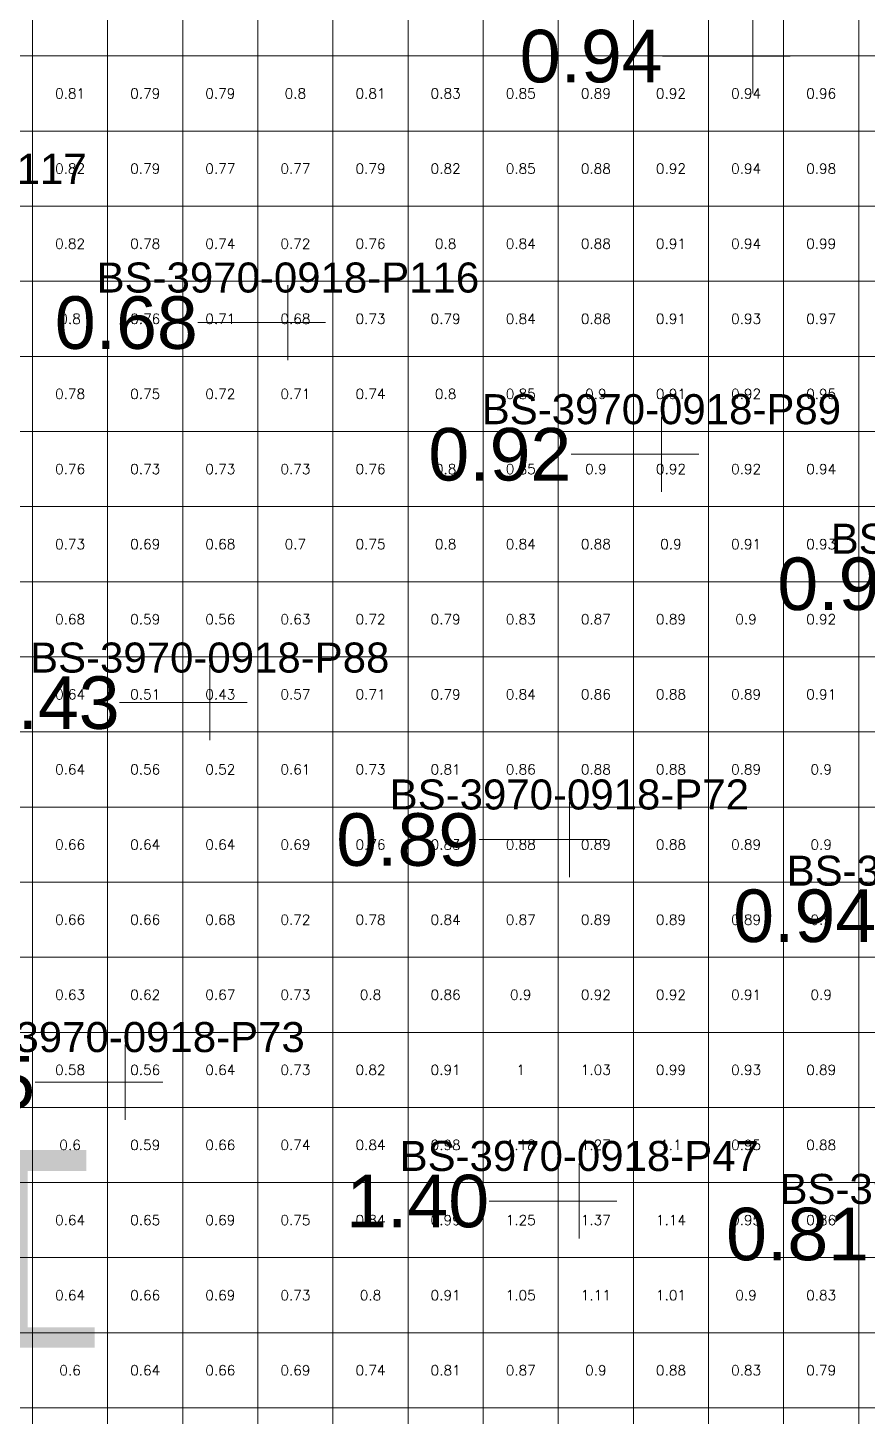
# Model space of a CAD drawing. Header units: inches. Extents: x 469759 to 470079, y 4349683 to 4349873.
# Drawn here: x 469897.24 to 469908.42, y 4349741.33 to 4349759.82 of the extents above; entities that cross this region are included whole.
import ezdxf
from ezdxf.enums import TextEntityAlignment as Align

# ---------------------------------------------------------------- set-up
doc = ezdxf.new("R2010")
doc.units = ezdxf.units.IN
doc.header["$MEASUREMENT"] = 0
for name, color, linetype, lineweight in [('点', 7, 'Continuous', 0), ('爆区方格网', 7, 'Continuous', 0), ('线条', 7, 'Continuous', 0), ('钻孔', 7, 'Continuous', 0)]:
    doc.layers.add(name, color=color, linetype=linetype, lineweight=lineweight)
doc.styles.add('3dmine_textStyle_1', font='txt.shx', dxfattribs={"height": 1, "bigfont": 'gbcbig.shx'})
doc.styles.add('3dmine_textStyle_2', font='arial.ttf', dxfattribs={"height": 1})
doc.styles.add('Standard_Shx', font='txt.shx', dxfattribs={"bigfont": 'gbcbig.shx'})

msp = doc.modelspace()

# ---------------------------------------------------------------- hatches: boundary and pattern name
at = {"layer": '钻孔', "linetype": 'Continuous', "lineweight": 0, "true_color": 0x00ffff, "extrusion": (0, 1, 0)}
for points in [[(-469907.893, 3960.289), (-469906.893, 3960.289), (-469906.893, 3972.289), (-469907.893, 3972.289)], [(-469901.704, 3959.589), (-469900.704, 3959.589), (-469900.704, 3972.589), (-469901.704, 3972.589)], [(-469906.677, 3960.417), (-469905.677, 3960.417), (-469905.677, 3972.417), (-469906.677, 3972.417)], [(-469905.451, 3959.562), (-469904.451, 3959.562), (-469904.451, 3972.562), (-469905.451, 3972.562)], [(-469899.537, 3959.811), (-469898.537, 3959.811), (-469898.537, 3972.811), (-469899.537, 3972.811)]]:
    msp.add_hatch(color=4, dxfattribs=at).paths.add_polyline_path(points, flags=0)
at = {"layer": '钻孔', "linetype": 'Continuous', "lineweight": 0, "true_color": 0x808080, "extrusion": (0, 1, 0)}
msp.add_hatch(color=8, dxfattribs=at).paths.add_polyline_path([(-469900.663, 3959.675), (-469899.663, 3959.675), (-469899.663, 3972.675), (-469900.663, 3972.675)], flags=0)
at = {"layer": '钻孔', "linetype": 'Continuous', "lineweight": 0, "true_color": 0x0000ff, "extrusion": (0, 1, 0)}
msp.add_hatch(color=5, dxfattribs=at).paths.add_polyline_path([(-469905.583, 3959.773), (-469904.583, 3959.773), (-469904.583, 3972.773), (-469905.583, 3972.773)], flags=0)

# ---------------------------------------------------------------- linework, layer by layer
at = {"layer": '点', "color": 138, "linetype": 'Continuous', "lineweight": 0, "true_color": 0x004c4c}
for points, elevation in [([(469906.893, 4349758.94), (469906.893, 4349759.94)], 3972.289), ([(469907.393, 4349759.44), (469906.393, 4349759.44)], 3972.289), ([(469900.704, 4349755.392), (469900.704, 4349756.392)], 3972.589), ([(469901.204, 4349755.892), (469900.204, 4349755.892)], 3972.589), ([(469905.677, 4349753.639), (469905.677, 4349754.639)], 3972.417), ([(469906.177, 4349754.139), (469905.177, 4349754.139)], 3972.417), ([(469899.663, 4349750.332), (469899.663, 4349751.332)], 3972.675), ([(469900.163, 4349750.832), (469899.163, 4349750.832)], 3972.675), ([(469904.451, 4349748.509), (469904.451, 4349749.509)], 3972.562), ([(469904.951, 4349749.009), (469903.951, 4349749.009)], 3972.562), ([(469898.537, 4349745.279), (469898.537, 4349746.279)], 3972.811), ([(469899.037, 4349745.779), (469898.037, 4349745.779)], 3972.811), ([(469904.583, 4349743.696), (469904.583, 4349744.696)], 3972.773), ([(469905.083, 4349744.196), (469904.083, 4349744.196)], 3972.773)]:
    msp.add_lwpolyline(points, dxfattribs=dict(at, elevation=elevation))
at = {"layer": '爆区方格网', "color": 4, "linetype": 'Continuous', "lineweight": 0, "true_color": 0x00ffff, "elevation": 3972.193}
for points in [[(469897.304, 4349759.442), (469896.304, 4349759.442), (469896.304, 4349760.442), (469897.304, 4349760.442), (469897.304, 4349759.442)], [(469898.304, 4349759.442), (469897.304, 4349759.442), (469897.304, 4349760.442), (469898.304, 4349760.442), (469898.304, 4349759.442)], [(469899.304, 4349759.442), (469898.304, 4349759.442), (469898.304, 4349760.442), (469899.304, 4349760.442), (469899.304, 4349759.442)], [(469900.304, 4349759.442), (469899.304, 4349759.442), (469899.304, 4349760.442), (469900.304, 4349760.442), (469900.304, 4349759.442)], [(469901.304, 4349759.442), (469900.304, 4349759.442), (469900.304, 4349760.442), (469901.304, 4349760.442), (469901.304, 4349759.442)], [(469902.304, 4349759.442), (469901.304, 4349759.442), (469901.304, 4349760.442), (469902.304, 4349760.442), (469902.304, 4349759.442)], [(469903.304, 4349759.442), (469902.304, 4349759.442), (469902.304, 4349760.442), (469903.304, 4349760.442), (469903.304, 4349759.442)], [(469904.304, 4349759.442), (469903.304, 4349759.442), (469903.304, 4349760.442), (469904.304, 4349760.442), (469904.304, 4349759.442)], [(469905.304, 4349759.442), (469904.304, 4349759.442), (469904.304, 4349760.442), (469905.304, 4349760.442), (469905.304, 4349759.442)], [(469906.304, 4349759.442), (469905.304, 4349759.442), (469905.304, 4349760.442), (469906.304, 4349760.442), (469906.304, 4349759.442)], [(469907.304, 4349759.442), (469906.304, 4349759.442), (469906.304, 4349760.442), (469907.304, 4349760.442), (469907.304, 4349759.442)], [(469908.304, 4349759.442), (469907.304, 4349759.442), (469907.304, 4349760.442), (469908.304, 4349760.442), (469908.304, 4349759.442)], [(469909.304, 4349759.442), (469908.304, 4349759.442), (469908.304, 4349760.442), (469909.304, 4349760.442), (469909.304, 4349759.442)], [(469897.304, 4349758.442), (469896.304, 4349758.442), (469896.304, 4349759.442), (469897.304, 4349759.442), (469897.304, 4349758.442)], [(469898.304, 4349758.442), (469897.304, 4349758.442), (469897.304, 4349759.442), (469898.304, 4349759.442), (469898.304, 4349758.442)], [(469899.304, 4349758.442), (469898.304, 4349758.442), (469898.304, 4349759.442), (469899.304, 4349759.442), (469899.304, 4349758.442)], [(469900.304, 4349758.442), (469899.304, 4349758.442), (469899.304, 4349759.442), (469900.304, 4349759.442), (469900.304, 4349758.442)], [(469901.304, 4349758.442), (469900.304, 4349758.442), (469900.304, 4349759.442), (469901.304, 4349759.442), (469901.304, 4349758.442)], [(469902.304, 4349758.442), (469901.304, 4349758.442), (469901.304, 4349759.442), (469902.304, 4349759.442), (469902.304, 4349758.442)], [(469903.304, 4349758.442), (469902.304, 4349758.442), (469902.304, 4349759.442), (469903.304, 4349759.442), (469903.304, 4349758.442)], [(469904.304, 4349758.442), (469903.304, 4349758.442), (469903.304, 4349759.442), (469904.304, 4349759.442), (469904.304, 4349758.442)], [(469905.304, 4349758.442), (469904.304, 4349758.442), (469904.304, 4349759.442), (469905.304, 4349759.442), (469905.304, 4349758.442)], [(469906.304, 4349758.442), (469905.304, 4349758.442), (469905.304, 4349759.442), (469906.304, 4349759.442), (469906.304, 4349758.442)], [(469907.304, 4349758.442), (469906.304, 4349758.442), (469906.304, 4349759.442), (469907.304, 4349759.442), (469907.304, 4349758.442)], [(469908.304, 4349758.442), (469907.304, 4349758.442), (469907.304, 4349759.442), (469908.304, 4349759.442), (469908.304, 4349758.442)], [(469909.304, 4349758.442), (469908.304, 4349758.442), (469908.304, 4349759.442), (469909.304, 4349759.442), (469909.304, 4349758.442)], [(469897.304, 4349757.442), (469896.304, 4349757.442), (469896.304, 4349758.442), (469897.304, 4349758.442), (469897.304, 4349757.442)], [(469898.304, 4349757.442), (469897.304, 4349757.442), (469897.304, 4349758.442), (469898.304, 4349758.442), (469898.304, 4349757.442)], [(469899.304, 4349757.442), (469898.304, 4349757.442), (469898.304, 4349758.442), (469899.304, 4349758.442), (469899.304, 4349757.442)], [(469900.304, 4349757.442), (469899.304, 4349757.442), (469899.304, 4349758.442), (469900.304, 4349758.442), (469900.304, 4349757.442)], [(469901.304, 4349757.442), (469900.304, 4349757.442), (469900.304, 4349758.442), (469901.304, 4349758.442), (469901.304, 4349757.442)], [(469902.304, 4349757.442), (469901.304, 4349757.442), (469901.304, 4349758.442), (469902.304, 4349758.442), (469902.304, 4349757.442)], [(469903.304, 4349757.442), (469902.304, 4349757.442), (469902.304, 4349758.442), (469903.304, 4349758.442), (469903.304, 4349757.442)], [(469904.304, 4349757.442), (469903.304, 4349757.442), (469903.304, 4349758.442), (469904.304, 4349758.442), (469904.304, 4349757.442)], [(469905.304, 4349757.442), (469904.304, 4349757.442), (469904.304, 4349758.442), (469905.304, 4349758.442), (469905.304, 4349757.442)], [(469906.304, 4349757.442), (469905.304, 4349757.442), (469905.304, 4349758.442), (469906.304, 4349758.442), (469906.304, 4349757.442)], [(469907.304, 4349757.442), (469906.304, 4349757.442), (469906.304, 4349758.442), (469907.304, 4349758.442), (469907.304, 4349757.442)], [(469908.304, 4349757.442), (469907.304, 4349757.442), (469907.304, 4349758.442), (469908.304, 4349758.442), (469908.304, 4349757.442)], [(469909.304, 4349757.442), (469908.304, 4349757.442), (469908.304, 4349758.442), (469909.304, 4349758.442), (469909.304, 4349757.442)], [(469897.304, 4349756.442), (469896.304, 4349756.442), (469896.304, 4349757.442), (469897.304, 4349757.442), (469897.304, 4349756.442)], [(469898.304, 4349756.442), (469897.304, 4349756.442), (469897.304, 4349757.442), (469898.304, 4349757.442), (469898.304, 4349756.442)], [(469899.304, 4349756.442), (469898.304, 4349756.442), (469898.304, 4349757.442), (469899.304, 4349757.442), (469899.304, 4349756.442)], [(469900.304, 4349756.442), (469899.304, 4349756.442), (469899.304, 4349757.442), (469900.304, 4349757.442), (469900.304, 4349756.442)], [(469901.304, 4349756.442), (469900.304, 4349756.442), (469900.304, 4349757.442), (469901.304, 4349757.442), (469901.304, 4349756.442)], [(469902.304, 4349756.442), (469901.304, 4349756.442), (469901.304, 4349757.442), (469902.304, 4349757.442), (469902.304, 4349756.442)], [(469903.304, 4349756.442), (469902.304, 4349756.442), (469902.304, 4349757.442), (469903.304, 4349757.442), (469903.304, 4349756.442)], [(469904.304, 4349756.442), (469903.304, 4349756.442), (469903.304, 4349757.442), (469904.304, 4349757.442), (469904.304, 4349756.442)], [(469905.304, 4349756.442), (469904.304, 4349756.442), (469904.304, 4349757.442), (469905.304, 4349757.442), (469905.304, 4349756.442)], [(469906.304, 4349756.442), (469905.304, 4349756.442), (469905.304, 4349757.442), (469906.304, 4349757.442), (469906.304, 4349756.442)], [(469907.304, 4349756.442), (469906.304, 4349756.442), (469906.304, 4349757.442), (469907.304, 4349757.442), (469907.304, 4349756.442)], [(469908.304, 4349756.442), (469907.304, 4349756.442), (469907.304, 4349757.442), (469908.304, 4349757.442), (469908.304, 4349756.442)], [(469909.304, 4349756.442), (469908.304, 4349756.442), (469908.304, 4349757.442), (469909.304, 4349757.442), (469909.304, 4349756.442)], [(469897.304, 4349755.442), (469896.304, 4349755.442), (469896.304, 4349756.442), (469897.304, 4349756.442), (469897.304, 4349755.442)], [(469898.304, 4349755.442), (469897.304, 4349755.442), (469897.304, 4349756.442), (469898.304, 4349756.442), (469898.304, 4349755.442)], [(469899.304, 4349755.442), (469898.304, 4349755.442), (469898.304, 4349756.442), (469899.304, 4349756.442), (469899.304, 4349755.442)], [(469900.304, 4349755.442), (469899.304, 4349755.442), (469899.304, 4349756.442), (469900.304, 4349756.442), (469900.304, 4349755.442)], [(469901.304, 4349755.442), (469900.304, 4349755.442), (469900.304, 4349756.442), (469901.304, 4349756.442), (469901.304, 4349755.442)], [(469902.304, 4349755.442), (469901.304, 4349755.442), (469901.304, 4349756.442), (469902.304, 4349756.442), (469902.304, 4349755.442)], [(469903.304, 4349755.442), (469902.304, 4349755.442), (469902.304, 4349756.442), (469903.304, 4349756.442), (469903.304, 4349755.442)], [(469904.304, 4349755.442), (469903.304, 4349755.442), (469903.304, 4349756.442), (469904.304, 4349756.442), (469904.304, 4349755.442)], [(469905.304, 4349755.442), (469904.304, 4349755.442), (469904.304, 4349756.442), (469905.304, 4349756.442), (469905.304, 4349755.442)], [(469906.304, 4349755.442), (469905.304, 4349755.442), (469905.304, 4349756.442), (469906.304, 4349756.442), (469906.304, 4349755.442)], [(469907.304, 4349755.442), (469906.304, 4349755.442), (469906.304, 4349756.442), (469907.304, 4349756.442), (469907.304, 4349755.442)], [(469908.304, 4349755.442), (469907.304, 4349755.442), (469907.304, 4349756.442), (469908.304, 4349756.442), (469908.304, 4349755.442)], [(469909.304, 4349755.442), (469908.304, 4349755.442), (469908.304, 4349756.442), (469909.304, 4349756.442), (469909.304, 4349755.442)], [(469897.304, 4349754.442), (469896.304, 4349754.442), (469896.304, 4349755.442), (469897.304, 4349755.442), (469897.304, 4349754.442)], [(469898.304, 4349754.442), (469897.304, 4349754.442), (469897.304, 4349755.442), (469898.304, 4349755.442), (469898.304, 4349754.442)], [(469899.304, 4349754.442), (469898.304, 4349754.442), (469898.304, 4349755.442), (469899.304, 4349755.442), (469899.304, 4349754.442)], [(469900.304, 4349754.442), (469899.304, 4349754.442), (469899.304, 4349755.442), (469900.304, 4349755.442), (469900.304, 4349754.442)], [(469901.304, 4349754.442), (469900.304, 4349754.442), (469900.304, 4349755.442), (469901.304, 4349755.442), (469901.304, 4349754.442)], [(469902.304, 4349754.442), (469901.304, 4349754.442), (469901.304, 4349755.442), (469902.304, 4349755.442), (469902.304, 4349754.442)], [(469903.304, 4349754.442), (469902.304, 4349754.442), (469902.304, 4349755.442), (469903.304, 4349755.442), (469903.304, 4349754.442)], [(469904.304, 4349754.442), (469903.304, 4349754.442), (469903.304, 4349755.442), (469904.304, 4349755.442), (469904.304, 4349754.442)], [(469905.304, 4349754.442), (469904.304, 4349754.442), (469904.304, 4349755.442), (469905.304, 4349755.442), (469905.304, 4349754.442)], [(469906.304, 4349754.442), (469905.304, 4349754.442), (469905.304, 4349755.442), (469906.304, 4349755.442), (469906.304, 4349754.442)], [(469907.304, 4349754.442), (469906.304, 4349754.442), (469906.304, 4349755.442), (469907.304, 4349755.442), (469907.304, 4349754.442)], [(469908.304, 4349754.442), (469907.304, 4349754.442), (469907.304, 4349755.442), (469908.304, 4349755.442), (469908.304, 4349754.442)], [(469909.304, 4349754.442), (469908.304, 4349754.442), (469908.304, 4349755.442), (469909.304, 4349755.442), (469909.304, 4349754.442)], [(469897.304, 4349753.442), (469896.304, 4349753.442), (469896.304, 4349754.442), (469897.304, 4349754.442), (469897.304, 4349753.442)], [(469898.304, 4349753.442), (469897.304, 4349753.442), (469897.304, 4349754.442), (469898.304, 4349754.442), (469898.304, 4349753.442)], [(469899.304, 4349753.442), (469898.304, 4349753.442), (469898.304, 4349754.442), (469899.304, 4349754.442), (469899.304, 4349753.442)], [(469900.304, 4349753.442), (469899.304, 4349753.442), (469899.304, 4349754.442), (469900.304, 4349754.442), (469900.304, 4349753.442)], [(469901.304, 4349753.442), (469900.304, 4349753.442), (469900.304, 4349754.442), (469901.304, 4349754.442), (469901.304, 4349753.442)], [(469902.304, 4349753.442), (469901.304, 4349753.442), (469901.304, 4349754.442), (469902.304, 4349754.442), (469902.304, 4349753.442)], [(469903.304, 4349753.442), (469902.304, 4349753.442), (469902.304, 4349754.442), (469903.304, 4349754.442), (469903.304, 4349753.442)], [(469904.304, 4349753.442), (469903.304, 4349753.442), (469903.304, 4349754.442), (469904.304, 4349754.442), (469904.304, 4349753.442)], [(469905.304, 4349753.442), (469904.304, 4349753.442), (469904.304, 4349754.442), (469905.304, 4349754.442), (469905.304, 4349753.442)], [(469906.304, 4349753.442), (469905.304, 4349753.442), (469905.304, 4349754.442), (469906.304, 4349754.442), (469906.304, 4349753.442)], [(469907.304, 4349753.442), (469906.304, 4349753.442), (469906.304, 4349754.442), (469907.304, 4349754.442), (469907.304, 4349753.442)], [(469908.304, 4349753.442), (469907.304, 4349753.442), (469907.304, 4349754.442), (469908.304, 4349754.442), (469908.304, 4349753.442)], [(469909.304, 4349753.442), (469908.304, 4349753.442), (469908.304, 4349754.442), (469909.304, 4349754.442), (469909.304, 4349753.442)], [(469897.304, 4349752.442), (469896.304, 4349752.442), (469896.304, 4349753.442), (469897.304, 4349753.442), (469897.304, 4349752.442)], [(469898.304, 4349752.442), (469897.304, 4349752.442), (469897.304, 4349753.442), (469898.304, 4349753.442), (469898.304, 4349752.442)], [(469899.304, 4349752.442), (469898.304, 4349752.442), (469898.304, 4349753.442), (469899.304, 4349753.442), (469899.304, 4349752.442)], [(469900.304, 4349752.442), (469899.304, 4349752.442), (469899.304, 4349753.442), (469900.304, 4349753.442), (469900.304, 4349752.442)], [(469901.304, 4349752.442), (469900.304, 4349752.442), (469900.304, 4349753.442), (469901.304, 4349753.442), (469901.304, 4349752.442)], [(469902.304, 4349752.442), (469901.304, 4349752.442), (469901.304, 4349753.442), (469902.304, 4349753.442), (469902.304, 4349752.442)], [(469903.304, 4349752.442), (469902.304, 4349752.442), (469902.304, 4349753.442), (469903.304, 4349753.442), (469903.304, 4349752.442)], [(469904.304, 4349752.442), (469903.304, 4349752.442), (469903.304, 4349753.442), (469904.304, 4349753.442), (469904.304, 4349752.442)], [(469905.304, 4349752.442), (469904.304, 4349752.442), (469904.304, 4349753.442), (469905.304, 4349753.442), (469905.304, 4349752.442)], [(469906.304, 4349752.442), (469905.304, 4349752.442), (469905.304, 4349753.442), (469906.304, 4349753.442), (469906.304, 4349752.442)], [(469907.304, 4349752.442), (469906.304, 4349752.442), (469906.304, 4349753.442), (469907.304, 4349753.442), (469907.304, 4349752.442)], [(469908.304, 4349752.442), (469907.304, 4349752.442), (469907.304, 4349753.442), (469908.304, 4349753.442), (469908.304, 4349752.442)], [(469909.304, 4349752.442), (469908.304, 4349752.442), (469908.304, 4349753.442), (469909.304, 4349753.442), (469909.304, 4349752.442)], [(469897.304, 4349751.442), (469896.304, 4349751.442), (469896.304, 4349752.442), (469897.304, 4349752.442), (469897.304, 4349751.442)], [(469898.304, 4349751.442), (469897.304, 4349751.442), (469897.304, 4349752.442), (469898.304, 4349752.442), (469898.304, 4349751.442)], [(469899.304, 4349751.442), (469898.304, 4349751.442), (469898.304, 4349752.442), (469899.304, 4349752.442), (469899.304, 4349751.442)], [(469900.304, 4349751.442), (469899.304, 4349751.442), (469899.304, 4349752.442), (469900.304, 4349752.442), (469900.304, 4349751.442)], [(469901.304, 4349751.442), (469900.304, 4349751.442), (469900.304, 4349752.442), (469901.304, 4349752.442), (469901.304, 4349751.442)], [(469902.304, 4349751.442), (469901.304, 4349751.442), (469901.304, 4349752.442), (469902.304, 4349752.442), (469902.304, 4349751.442)], [(469903.304, 4349751.442), (469902.304, 4349751.442), (469902.304, 4349752.442), (469903.304, 4349752.442), (469903.304, 4349751.442)], [(469904.304, 4349751.442), (469903.304, 4349751.442), (469903.304, 4349752.442), (469904.304, 4349752.442), (469904.304, 4349751.442)], [(469905.304, 4349751.442), (469904.304, 4349751.442), (469904.304, 4349752.442), (469905.304, 4349752.442), (469905.304, 4349751.442)], [(469906.304, 4349751.442), (469905.304, 4349751.442), (469905.304, 4349752.442), (469906.304, 4349752.442), (469906.304, 4349751.442)], [(469907.304, 4349751.442), (469906.304, 4349751.442), (469906.304, 4349752.442), (469907.304, 4349752.442), (469907.304, 4349751.442)], [(469908.304, 4349751.442), (469907.304, 4349751.442), (469907.304, 4349752.442), (469908.304, 4349752.442), (469908.304, 4349751.442)], [(469909.304, 4349751.442), (469908.304, 4349751.442), (469908.304, 4349752.442), (469909.304, 4349752.442), (469909.304, 4349751.442)], [(469897.304, 4349750.442), (469896.304, 4349750.442), (469896.304, 4349751.442), (469897.304, 4349751.442), (469897.304, 4349750.442)], [(469898.304, 4349750.442), (469897.304, 4349750.442), (469897.304, 4349751.442), (469898.304, 4349751.442), (469898.304, 4349750.442)], [(469899.304, 4349750.442), (469898.304, 4349750.442), (469898.304, 4349751.442), (469899.304, 4349751.442), (469899.304, 4349750.442)], [(469900.304, 4349750.442), (469899.304, 4349750.442), (469899.304, 4349751.442), (469900.304, 4349751.442), (469900.304, 4349750.442)], [(469901.304, 4349750.442), (469900.304, 4349750.442), (469900.304, 4349751.442), (469901.304, 4349751.442), (469901.304, 4349750.442)], [(469902.304, 4349750.442), (469901.304, 4349750.442), (469901.304, 4349751.442), (469902.304, 4349751.442), (469902.304, 4349750.442)], [(469903.304, 4349750.442), (469902.304, 4349750.442), (469902.304, 4349751.442), (469903.304, 4349751.442), (469903.304, 4349750.442)], [(469904.304, 4349750.442), (469903.304, 4349750.442), (469903.304, 4349751.442), (469904.304, 4349751.442), (469904.304, 4349750.442)], [(469905.304, 4349750.442), (469904.304, 4349750.442), (469904.304, 4349751.442), (469905.304, 4349751.442), (469905.304, 4349750.442)], [(469906.304, 4349750.442), (469905.304, 4349750.442), (469905.304, 4349751.442), (469906.304, 4349751.442), (469906.304, 4349750.442)], [(469907.304, 4349750.442), (469906.304, 4349750.442), (469906.304, 4349751.442), (469907.304, 4349751.442), (469907.304, 4349750.442)], [(469908.304, 4349750.442), (469907.304, 4349750.442), (469907.304, 4349751.442), (469908.304, 4349751.442), (469908.304, 4349750.442)], [(469909.304, 4349750.442), (469908.304, 4349750.442), (469908.304, 4349751.442), (469909.304, 4349751.442), (469909.304, 4349750.442)], [(469897.304, 4349749.442), (469896.304, 4349749.442), (469896.304, 4349750.442), (469897.304, 4349750.442), (469897.304, 4349749.442)], [(469898.304, 4349749.442), (469897.304, 4349749.442), (469897.304, 4349750.442), (469898.304, 4349750.442), (469898.304, 4349749.442)], [(469899.304, 4349749.442), (469898.304, 4349749.442), (469898.304, 4349750.442), (469899.304, 4349750.442), (469899.304, 4349749.442)], [(469900.304, 4349749.442), (469899.304, 4349749.442), (469899.304, 4349750.442), (469900.304, 4349750.442), (469900.304, 4349749.442)], [(469901.304, 4349749.442), (469900.304, 4349749.442), (469900.304, 4349750.442), (469901.304, 4349750.442), (469901.304, 4349749.442)], [(469902.304, 4349749.442), (469901.304, 4349749.442), (469901.304, 4349750.442), (469902.304, 4349750.442), (469902.304, 4349749.442)], [(469903.304, 4349749.442), (469902.304, 4349749.442), (469902.304, 4349750.442), (469903.304, 4349750.442), (469903.304, 4349749.442)], [(469904.304, 4349749.442), (469903.304, 4349749.442), (469903.304, 4349750.442), (469904.304, 4349750.442), (469904.304, 4349749.442)], [(469905.304, 4349749.442), (469904.304, 4349749.442), (469904.304, 4349750.442), (469905.304, 4349750.442), (469905.304, 4349749.442)], [(469906.304, 4349749.442), (469905.304, 4349749.442), (469905.304, 4349750.442), (469906.304, 4349750.442), (469906.304, 4349749.442)], [(469907.304, 4349749.442), (469906.304, 4349749.442), (469906.304, 4349750.442), (469907.304, 4349750.442), (469907.304, 4349749.442)], [(469908.304, 4349749.442), (469907.304, 4349749.442), (469907.304, 4349750.442), (469908.304, 4349750.442), (469908.304, 4349749.442)], [(469909.304, 4349749.442), (469908.304, 4349749.442), (469908.304, 4349750.442), (469909.304, 4349750.442), (469909.304, 4349749.442)], [(469897.304, 4349748.442), (469896.304, 4349748.442), (469896.304, 4349749.442), (469897.304, 4349749.442), (469897.304, 4349748.442)], [(469898.304, 4349748.442), (469897.304, 4349748.442), (469897.304, 4349749.442), (469898.304, 4349749.442), (469898.304, 4349748.442)], [(469899.304, 4349748.442), (469898.304, 4349748.442), (469898.304, 4349749.442), (469899.304, 4349749.442), (469899.304, 4349748.442)], [(469900.304, 4349748.442), (469899.304, 4349748.442), (469899.304, 4349749.442), (469900.304, 4349749.442), (469900.304, 4349748.442)], [(469901.304, 4349748.442), (469900.304, 4349748.442), (469900.304, 4349749.442), (469901.304, 4349749.442), (469901.304, 4349748.442)], [(469902.304, 4349748.442), (469901.304, 4349748.442), (469901.304, 4349749.442), (469902.304, 4349749.442), (469902.304, 4349748.442)], [(469903.304, 4349748.442), (469902.304, 4349748.442), (469902.304, 4349749.442), (469903.304, 4349749.442), (469903.304, 4349748.442)], [(469904.304, 4349748.442), (469903.304, 4349748.442), (469903.304, 4349749.442), (469904.304, 4349749.442), (469904.304, 4349748.442)], [(469905.304, 4349748.442), (469904.304, 4349748.442), (469904.304, 4349749.442), (469905.304, 4349749.442), (469905.304, 4349748.442)], [(469906.304, 4349748.442), (469905.304, 4349748.442), (469905.304, 4349749.442), (469906.304, 4349749.442), (469906.304, 4349748.442)], [(469907.304, 4349748.442), (469906.304, 4349748.442), (469906.304, 4349749.442), (469907.304, 4349749.442), (469907.304, 4349748.442)], [(469908.304, 4349748.442), (469907.304, 4349748.442), (469907.304, 4349749.442), (469908.304, 4349749.442), (469908.304, 4349748.442)], [(469909.304, 4349748.442), (469908.304, 4349748.442), (469908.304, 4349749.442), (469909.304, 4349749.442), (469909.304, 4349748.442)], [(469897.304, 4349747.442), (469896.304, 4349747.442), (469896.304, 4349748.442), (469897.304, 4349748.442), (469897.304, 4349747.442)], [(469898.304, 4349747.442), (469897.304, 4349747.442), (469897.304, 4349748.442), (469898.304, 4349748.442), (469898.304, 4349747.442)], [(469899.304, 4349747.442), (469898.304, 4349747.442), (469898.304, 4349748.442), (469899.304, 4349748.442), (469899.304, 4349747.442)], [(469900.304, 4349747.442), (469899.304, 4349747.442), (469899.304, 4349748.442), (469900.304, 4349748.442), (469900.304, 4349747.442)], [(469901.304, 4349747.442), (469900.304, 4349747.442), (469900.304, 4349748.442), (469901.304, 4349748.442), (469901.304, 4349747.442)], [(469902.304, 4349747.442), (469901.304, 4349747.442), (469901.304, 4349748.442), (469902.304, 4349748.442), (469902.304, 4349747.442)], [(469903.304, 4349747.442), (469902.304, 4349747.442), (469902.304, 4349748.442), (469903.304, 4349748.442), (469903.304, 4349747.442)], [(469904.304, 4349747.442), (469903.304, 4349747.442), (469903.304, 4349748.442), (469904.304, 4349748.442), (469904.304, 4349747.442)], [(469905.304, 4349747.442), (469904.304, 4349747.442), (469904.304, 4349748.442), (469905.304, 4349748.442), (469905.304, 4349747.442)], [(469906.304, 4349747.442), (469905.304, 4349747.442), (469905.304, 4349748.442), (469906.304, 4349748.442), (469906.304, 4349747.442)], [(469907.304, 4349747.442), (469906.304, 4349747.442), (469906.304, 4349748.442), (469907.304, 4349748.442), (469907.304, 4349747.442)], [(469908.304, 4349747.442), (469907.304, 4349747.442), (469907.304, 4349748.442), (469908.304, 4349748.442), (469908.304, 4349747.442)], [(469909.304, 4349747.442), (469908.304, 4349747.442), (469908.304, 4349748.442), (469909.304, 4349748.442), (469909.304, 4349747.442)], [(469897.304, 4349746.442), (469896.304, 4349746.442), (469896.304, 4349747.442), (469897.304, 4349747.442), (469897.304, 4349746.442)], [(469898.304, 4349746.442), (469897.304, 4349746.442), (469897.304, 4349747.442), (469898.304, 4349747.442), (469898.304, 4349746.442)], [(469899.304, 4349746.442), (469898.304, 4349746.442), (469898.304, 4349747.442), (469899.304, 4349747.442), (469899.304, 4349746.442)], [(469900.304, 4349746.442), (469899.304, 4349746.442), (469899.304, 4349747.442), (469900.304, 4349747.442), (469900.304, 4349746.442)], [(469901.304, 4349746.442), (469900.304, 4349746.442), (469900.304, 4349747.442), (469901.304, 4349747.442), (469901.304, 4349746.442)], [(469902.304, 4349746.442), (469901.304, 4349746.442), (469901.304, 4349747.442), (469902.304, 4349747.442), (469902.304, 4349746.442)], [(469903.304, 4349746.442), (469902.304, 4349746.442), (469902.304, 4349747.442), (469903.304, 4349747.442), (469903.304, 4349746.442)], [(469904.304, 4349746.442), (469903.304, 4349746.442), (469903.304, 4349747.442), (469904.304, 4349747.442), (469904.304, 4349746.442)], [(469905.304, 4349746.442), (469904.304, 4349746.442), (469904.304, 4349747.442), (469905.304, 4349747.442), (469905.304, 4349746.442)], [(469906.304, 4349746.442), (469905.304, 4349746.442), (469905.304, 4349747.442), (469906.304, 4349747.442), (469906.304, 4349746.442)], [(469907.304, 4349746.442), (469906.304, 4349746.442), (469906.304, 4349747.442), (469907.304, 4349747.442), (469907.304, 4349746.442)], [(469908.304, 4349746.442), (469907.304, 4349746.442), (469907.304, 4349747.442), (469908.304, 4349747.442), (469908.304, 4349746.442)], [(469909.304, 4349746.442), (469908.304, 4349746.442), (469908.304, 4349747.442), (469909.304, 4349747.442), (469909.304, 4349746.442)], [(469897.304, 4349745.442), (469896.304, 4349745.442), (469896.304, 4349746.442), (469897.304, 4349746.442), (469897.304, 4349745.442)], [(469898.304, 4349745.442), (469897.304, 4349745.442), (469897.304, 4349746.442), (469898.304, 4349746.442), (469898.304, 4349745.442)], [(469899.304, 4349745.442), (469898.304, 4349745.442), (469898.304, 4349746.442), (469899.304, 4349746.442), (469899.304, 4349745.442)], [(469900.304, 4349745.442), (469899.304, 4349745.442), (469899.304, 4349746.442), (469900.304, 4349746.442), (469900.304, 4349745.442)], [(469901.304, 4349745.442), (469900.304, 4349745.442), (469900.304, 4349746.442), (469901.304, 4349746.442), (469901.304, 4349745.442)], [(469902.304, 4349745.442), (469901.304, 4349745.442), (469901.304, 4349746.442), (469902.304, 4349746.442), (469902.304, 4349745.442)], [(469903.304, 4349745.442), (469902.304, 4349745.442), (469902.304, 4349746.442), (469903.304, 4349746.442), (469903.304, 4349745.442)], [(469904.304, 4349745.442), (469903.304, 4349745.442), (469903.304, 4349746.442), (469904.304, 4349746.442), (469904.304, 4349745.442)], [(469905.304, 4349745.442), (469904.304, 4349745.442), (469904.304, 4349746.442), (469905.304, 4349746.442), (469905.304, 4349745.442)], [(469906.304, 4349745.442), (469905.304, 4349745.442), (469905.304, 4349746.442), (469906.304, 4349746.442), (469906.304, 4349745.442)], [(469907.304, 4349745.442), (469906.304, 4349745.442), (469906.304, 4349746.442), (469907.304, 4349746.442), (469907.304, 4349745.442)], [(469908.304, 4349745.442), (469907.304, 4349745.442), (469907.304, 4349746.442), (469908.304, 4349746.442), (469908.304, 4349745.442)], [(469909.304, 4349745.442), (469908.304, 4349745.442), (469908.304, 4349746.442), (469909.304, 4349746.442), (469909.304, 4349745.442)], [(469897.304, 4349744.442), (469896.304, 4349744.442), (469896.304, 4349745.442), (469897.304, 4349745.442), (469897.304, 4349744.442)], [(469898.304, 4349744.442), (469897.304, 4349744.442), (469897.304, 4349745.442), (469898.304, 4349745.442), (469898.304, 4349744.442)], [(469899.304, 4349744.442), (469898.304, 4349744.442), (469898.304, 4349745.442), (469899.304, 4349745.442), (469899.304, 4349744.442)], [(469900.304, 4349744.442), (469899.304, 4349744.442), (469899.304, 4349745.442), (469900.304, 4349745.442), (469900.304, 4349744.442)], [(469901.304, 4349744.442), (469900.304, 4349744.442), (469900.304, 4349745.442), (469901.304, 4349745.442), (469901.304, 4349744.442)], [(469902.304, 4349744.442), (469901.304, 4349744.442), (469901.304, 4349745.442), (469902.304, 4349745.442), (469902.304, 4349744.442)], [(469903.304, 4349744.442), (469902.304, 4349744.442), (469902.304, 4349745.442), (469903.304, 4349745.442), (469903.304, 4349744.442)], [(469904.304, 4349744.442), (469903.304, 4349744.442), (469903.304, 4349745.442), (469904.304, 4349745.442), (469904.304, 4349744.442)], [(469905.304, 4349744.442), (469904.304, 4349744.442), (469904.304, 4349745.442), (469905.304, 4349745.442), (469905.304, 4349744.442)], [(469906.304, 4349744.442), (469905.304, 4349744.442), (469905.304, 4349745.442), (469906.304, 4349745.442), (469906.304, 4349744.442)], [(469907.304, 4349744.442), (469906.304, 4349744.442), (469906.304, 4349745.442), (469907.304, 4349745.442), (469907.304, 4349744.442)], [(469908.304, 4349744.442), (469907.304, 4349744.442), (469907.304, 4349745.442), (469908.304, 4349745.442), (469908.304, 4349744.442)], [(469909.304, 4349744.442), (469908.304, 4349744.442), (469908.304, 4349745.442), (469909.304, 4349745.442), (469909.304, 4349744.442)], [(469897.304, 4349743.442), (469896.304, 4349743.442), (469896.304, 4349744.442), (469897.304, 4349744.442), (469897.304, 4349743.442)], [(469898.304, 4349743.442), (469897.304, 4349743.442), (469897.304, 4349744.442), (469898.304, 4349744.442), (469898.304, 4349743.442)], [(469899.304, 4349743.442), (469898.304, 4349743.442), (469898.304, 4349744.442), (469899.304, 4349744.442), (469899.304, 4349743.442)], [(469900.304, 4349743.442), (469899.304, 4349743.442), (469899.304, 4349744.442), (469900.304, 4349744.442), (469900.304, 4349743.442)], [(469901.304, 4349743.442), (469900.304, 4349743.442), (469900.304, 4349744.442), (469901.304, 4349744.442), (469901.304, 4349743.442)], [(469902.304, 4349743.442), (469901.304, 4349743.442), (469901.304, 4349744.442), (469902.304, 4349744.442), (469902.304, 4349743.442)], [(469903.304, 4349743.442), (469902.304, 4349743.442), (469902.304, 4349744.442), (469903.304, 4349744.442), (469903.304, 4349743.442)], [(469904.304, 4349743.442), (469903.304, 4349743.442), (469903.304, 4349744.442), (469904.304, 4349744.442), (469904.304, 4349743.442)], [(469905.304, 4349743.442), (469904.304, 4349743.442), (469904.304, 4349744.442), (469905.304, 4349744.442), (469905.304, 4349743.442)], [(469906.304, 4349743.442), (469905.304, 4349743.442), (469905.304, 4349744.442), (469906.304, 4349744.442), (469906.304, 4349743.442)], [(469907.304, 4349743.442), (469906.304, 4349743.442), (469906.304, 4349744.442), (469907.304, 4349744.442), (469907.304, 4349743.442)], [(469908.304, 4349743.442), (469907.304, 4349743.442), (469907.304, 4349744.442), (469908.304, 4349744.442), (469908.304, 4349743.442)], [(469909.304, 4349743.442), (469908.304, 4349743.442), (469908.304, 4349744.442), (469909.304, 4349744.442), (469909.304, 4349743.442)], [(469897.304, 4349742.442), (469896.304, 4349742.442), (469896.304, 4349743.442), (469897.304, 4349743.442), (469897.304, 4349742.442)], [(469898.304, 4349742.442), (469897.304, 4349742.442), (469897.304, 4349743.442), (469898.304, 4349743.442), (469898.304, 4349742.442)], [(469899.304, 4349742.442), (469898.304, 4349742.442), (469898.304, 4349743.442), (469899.304, 4349743.442), (469899.304, 4349742.442)], [(469900.304, 4349742.442), (469899.304, 4349742.442), (469899.304, 4349743.442), (469900.304, 4349743.442), (469900.304, 4349742.442)], [(469901.304, 4349742.442), (469900.304, 4349742.442), (469900.304, 4349743.442), (469901.304, 4349743.442), (469901.304, 4349742.442)], [(469902.304, 4349742.442), (469901.304, 4349742.442), (469901.304, 4349743.442), (469902.304, 4349743.442), (469902.304, 4349742.442)], [(469903.304, 4349742.442), (469902.304, 4349742.442), (469902.304, 4349743.442), (469903.304, 4349743.442), (469903.304, 4349742.442)], [(469904.304, 4349742.442), (469903.304, 4349742.442), (469903.304, 4349743.442), (469904.304, 4349743.442), (469904.304, 4349742.442)], [(469905.304, 4349742.442), (469904.304, 4349742.442), (469904.304, 4349743.442), (469905.304, 4349743.442), (469905.304, 4349742.442)], [(469906.304, 4349742.442), (469905.304, 4349742.442), (469905.304, 4349743.442), (469906.304, 4349743.442), (469906.304, 4349742.442)], [(469907.304, 4349742.442), (469906.304, 4349742.442), (469906.304, 4349743.442), (469907.304, 4349743.442), (469907.304, 4349742.442)], [(469908.304, 4349742.442), (469907.304, 4349742.442), (469907.304, 4349743.442), (469908.304, 4349743.442), (469908.304, 4349742.442)], [(469909.304, 4349742.442), (469908.304, 4349742.442), (469908.304, 4349743.442), (469909.304, 4349743.442), (469909.304, 4349742.442)], [(469897.304, 4349741.442), (469896.304, 4349741.442), (469896.304, 4349742.442), (469897.304, 4349742.442), (469897.304, 4349741.442)], [(469898.304, 4349741.442), (469897.304, 4349741.442), (469897.304, 4349742.442), (469898.304, 4349742.442), (469898.304, 4349741.442)], [(469899.304, 4349741.442), (469898.304, 4349741.442), (469898.304, 4349742.442), (469899.304, 4349742.442), (469899.304, 4349741.442)], [(469900.304, 4349741.442), (469899.304, 4349741.442), (469899.304, 4349742.442), (469900.304, 4349742.442), (469900.304, 4349741.442)], [(469901.304, 4349741.442), (469900.304, 4349741.442), (469900.304, 4349742.442), (469901.304, 4349742.442), (469901.304, 4349741.442)], [(469902.304, 4349741.442), (469901.304, 4349741.442), (469901.304, 4349742.442), (469902.304, 4349742.442), (469902.304, 4349741.442)], [(469903.304, 4349741.442), (469902.304, 4349741.442), (469902.304, 4349742.442), (469903.304, 4349742.442), (469903.304, 4349741.442)], [(469904.304, 4349741.442), (469903.304, 4349741.442), (469903.304, 4349742.442), (469904.304, 4349742.442), (469904.304, 4349741.442)], [(469905.304, 4349741.442), (469904.304, 4349741.442), (469904.304, 4349742.442), (469905.304, 4349742.442), (469905.304, 4349741.442)], [(469906.304, 4349741.442), (469905.304, 4349741.442), (469905.304, 4349742.442), (469906.304, 4349742.442), (469906.304, 4349741.442)], [(469907.304, 4349741.442), (469906.304, 4349741.442), (469906.304, 4349742.442), (469907.304, 4349742.442), (469907.304, 4349741.442)], [(469908.304, 4349741.442), (469907.304, 4349741.442), (469907.304, 4349742.442), (469908.304, 4349742.442), (469908.304, 4349741.442)], [(469909.304, 4349741.442), (469908.304, 4349741.442), (469908.304, 4349742.442), (469909.304, 4349742.442), (469909.304, 4349741.442)], [(469897.304, 4349740.442), (469896.304, 4349740.442), (469896.304, 4349741.442), (469897.304, 4349741.442), (469897.304, 4349740.442)], [(469898.304, 4349740.442), (469897.304, 4349740.442), (469897.304, 4349741.442), (469898.304, 4349741.442), (469898.304, 4349740.442)], [(469899.304, 4349740.442), (469898.304, 4349740.442), (469898.304, 4349741.442), (469899.304, 4349741.442), (469899.304, 4349740.442)], [(469900.304, 4349740.442), (469899.304, 4349740.442), (469899.304, 4349741.442), (469900.304, 4349741.442), (469900.304, 4349740.442)], [(469901.304, 4349740.442), (469900.304, 4349740.442), (469900.304, 4349741.442), (469901.304, 4349741.442), (469901.304, 4349740.442)], [(469902.304, 4349740.442), (469901.304, 4349740.442), (469901.304, 4349741.442), (469902.304, 4349741.442), (469902.304, 4349740.442)], [(469903.304, 4349740.442), (469902.304, 4349740.442), (469902.304, 4349741.442), (469903.304, 4349741.442), (469903.304, 4349740.442)], [(469904.304, 4349740.442), (469903.304, 4349740.442), (469903.304, 4349741.442), (469904.304, 4349741.442), (469904.304, 4349740.442)], [(469905.304, 4349740.442), (469904.304, 4349740.442), (469904.304, 4349741.442), (469905.304, 4349741.442), (469905.304, 4349740.442)], [(469906.304, 4349740.442), (469905.304, 4349740.442), (469905.304, 4349741.442), (469906.304, 4349741.442), (469906.304, 4349740.442)], [(469907.304, 4349740.442), (469906.304, 4349740.442), (469906.304, 4349741.442), (469907.304, 4349741.442), (469907.304, 4349740.442)], [(469908.304, 4349740.442), (469907.304, 4349740.442), (469907.304, 4349741.442), (469908.304, 4349741.442), (469908.304, 4349740.442)], [(469909.304, 4349740.442), (469908.304, 4349740.442), (469908.304, 4349741.442), (469909.304, 4349741.442), (469909.304, 4349740.442)]]:
    msp.add_lwpolyline(points, dxfattribs=at)
at = {"layer": '线条', "color": 138, "linetype": 'Continuous', "lineweight": 0, "true_color": 0x004c4c}
for points, elevation in [([(469906.893, 4349759.44), (469906.893, 4349759.44), (469906.893, 4349759.44)], 3972.289), ([(469900.704, 4349755.892), (469900.704, 4349755.892), (469900.704, 4349755.892)], 3972.589), ([(469905.677, 4349754.139), (469905.677, 4349754.139), (469905.677, 4349754.139)], 3972.417), ([(469899.663, 4349750.832), (469899.663, 4349750.832), (469899.663, 4349750.832)], 3972.675), ([(469904.451, 4349749.009), (469904.451, 4349749.009), (469904.451, 4349749.009)], 3972.562), ([(469898.537, 4349745.779), (469898.537, 4349745.779), (469898.537, 4349745.779)], 3972.811), ([(469904.583, 4349744.196), (469904.583, 4349744.196), (469904.583, 4349744.196)], 3972.773)]:
    msp.add_lwpolyline(points, dxfattribs=dict(at, elevation=elevation))
at = {"layer": '钻孔', "color": 4, "linetype": 'Continuous', "lineweight": 0, "true_color": 0x00ffff}
for points, elevation in [([(469906.893, 4349759.44), (469905.693, 4349759.44)], 3972.289), ([(469906.893, 4349759.44), (469905.693, 4349759.44)], 3960.289), ([(469900.704, 4349755.892), (469899.504, 4349755.892)], 3972.589), ([(469900.704, 4349755.892), (469899.504, 4349755.892)], 3959.589), ([(469905.677, 4349754.139), (469904.477, 4349754.139)], 3972.417), ([(469905.677, 4349754.139), (469904.477, 4349754.139)], 3960.417), ([(469904.451, 4349749.009), (469903.251, 4349749.009)], 3972.562), ([(469904.451, 4349749.009), (469903.251, 4349749.009)], 3959.562), ([(469898.537, 4349745.779), (469897.337, 4349745.779)], 3972.811), ([(469898.537, 4349745.779), (469897.337, 4349745.779)], 3959.811)]:
    msp.add_lwpolyline(points, dxfattribs=dict(at, elevation=elevation))
at = {"layer": '钻孔', "color": 8, "linetype": 'Continuous', "lineweight": 0, "true_color": 0x808080}
for elevation in [3972.675, 3959.675]:
    msp.add_lwpolyline([(469899.663, 4349750.832), (469898.463, 4349750.832)], dxfattribs=dict(at, elevation=elevation))
at = {"layer": '钻孔', "color": 5, "linetype": 'Continuous', "lineweight": 0, "true_color": 0x0000ff}
for elevation in [3972.773, 3959.773]:
    msp.add_lwpolyline([(469904.583, 4349744.196), (469903.383, 4349744.196)], dxfattribs=dict(at, elevation=elevation))

# ---------------------------------------------------------------- texts
at = {"color": 4, "linetype": 'Continuous', "lineweight": 0, "true_color": 0x00ffff, "style": '3dmine_textStyle_1'}
for s, height, p in [('0.81', 0.1333, (469897.804, 4349758.942, 3972.193)), ('0.79', 0.1333, (469898.804, 4349758.942, 3972.193)), ('0.79', 0.1333, (469899.804, 4349758.942, 3972.193)), ('0.8', 0.1333, (469900.804, 4349758.942, 3972.193)), ('0.81', 0.1333, (469901.804, 4349758.942, 3972.193)), ('0.83', 0.1333, (469902.804, 4349758.942, 3972.193)), ('0.85', 0.1333, (469903.804, 4349758.942, 3972.193)), ('0.89', 0.1333, (469904.804, 4349758.942, 3972.193)), ('0.92', 0.1333, (469905.804, 4349758.942, 3972.193)), ('0.94', 0.1333, (469906.804, 4349758.942, 3972.193)), ('0.96', 0.1333, (469907.804, 4349758.942, 3972.193)), ('0.82', 0.1333, (469897.804, 4349757.942, 3972.193)), ('0.79', 0.1333, (469898.804, 4349757.942, 3972.193)), ('0.77', 0.1333, (469899.804, 4349757.942, 3972.193)), ('0.77', 0.1333, (469900.804, 4349757.942, 3972.193)), ('0.79', 0.1333, (469901.804, 4349757.942, 3972.193)), ('0.82', 0.1333, (469902.804, 4349757.942, 3972.193)), ('0.85', 0.1333, (469903.804, 4349757.942, 3972.193)), ('0.88', 0.1333, (469904.804, 4349757.942, 3972.193)), ('0.92', 0.1333, (469905.804, 4349757.942, 3972.193)), ('0.94', 0.1333, (469906.804, 4349757.942, 3972.193)), ('0.98', 0.1333, (469907.804, 4349757.942, 3972.193)), ('0.82', 0.1333, (469897.804, 4349756.942, 3972.193)), ('0.78', 0.1333, (469898.804, 4349756.942, 3972.193)), ('0.74', 0.1333, (469899.804, 4349756.942, 3972.193)), ('0.72', 0.1333, (469900.804, 4349756.942, 3972.193)), ('0.76', 0.1333, (469901.804, 4349756.942, 3972.193)), ('0.8', 0.1333, (469902.804, 4349756.942, 3972.193)), ('0.84', 0.1333, (469903.804, 4349756.942, 3972.193)), ('0.88', 0.1333, (469904.804, 4349756.942, 3972.193)), ('0.91', 0.1333, (469905.804, 4349756.942, 3972.193)), ('0.94', 0.1333, (469906.804, 4349756.942, 3972.193)), ('0.99', 0.1333, (469907.804, 4349756.942, 3972.193)), ('0.8', 0.1333, (469897.804, 4349755.942, 3972.193)), ('0.76', 0.1333, (469898.804, 4349755.942, 3972.193)), ('0.71', 0.1333, (469899.804, 4349755.942, 3972.193)), ('0.68', 0.1333, (469900.804, 4349755.942, 3972.193)), ('0.73', 0.1333, (469901.804, 4349755.942, 3972.193)), ('0.79', 0.1333, (469902.804, 4349755.942, 3972.193)), ('0.84', 0.1333, (469903.804, 4349755.942, 3972.193)), ('0.88', 0.1333, (469904.804, 4349755.942, 3972.193)), ('0.91', 0.1333, (469905.804, 4349755.942, 3972.193)), ('0.93', 0.1333, (469906.804, 4349755.942, 3972.193)), ('0.97', 0.1333, (469907.804, 4349755.942, 3972.193)), ('0.78', 0.1333, (469897.804, 4349754.942, 3972.193)), ('0.75', 0.1333, (469898.804, 4349754.942, 3972.193)), ('0.72', 0.1333, (469899.804, 4349754.942, 3972.193)), ('0.71', 0.1333, (469900.804, 4349754.942, 3972.193)), ('0.74', 0.1333, (469901.804, 4349754.942, 3972.193)), ('0.8', 0.1333, (469902.804, 4349754.942, 3972.193)), ('0.85', 0.1333, (469903.804, 4349754.942, 3972.193)), ('0.9', 0.1333, (469904.804, 4349754.942, 3972.193)), ('0.91', 0.1333, (469905.804, 4349754.942, 3972.193)), ('0.92', 0.1333, (469906.804, 4349754.942, 3972.193)), ('0.95', 0.1333, (469907.804, 4349754.942, 3972.193)), ('0.76', 0.1333, (469897.804, 4349753.942, 3972.193)), ('0.73', 0.1333, (469898.804, 4349753.942, 3972.193)), ('0.73', 0.1333, (469899.804, 4349753.942, 3972.193)), ('0.73', 0.1333, (469900.804, 4349753.942, 3972.193)), ('0.76', 0.1333, (469901.804, 4349753.942, 3972.193)), ('0.8', 0.1333, (469902.804, 4349753.942, 3972.193)), ('0.85', 0.1333, (469903.804, 4349753.942, 3972.193)), ('0.9', 0.1333, (469904.804, 4349753.942, 3972.193)), ('0.92', 0.1333, (469905.804, 4349753.942, 3972.193)), ('0.92', 0.1333, (469906.804, 4349753.942, 3972.193)), ('0.94', 0.1333, (469907.804, 4349753.942, 3972.193)), ('0.73', 0.1333, (469897.804, 4349752.942, 3972.193)), ('0.69', 0.1333, (469898.804, 4349752.942, 3972.193)), ('0.68', 0.1333, (469899.804, 4349752.942, 3972.193)), ('0.7', 0.1333, (469900.804, 4349752.942, 3972.193)), ('0.75', 0.1333, (469901.804, 4349752.942, 3972.193)), ('0.8', 0.1333, (469902.804, 4349752.942, 3972.193)), ('0.84', 0.1333, (469903.804, 4349752.942, 3972.193)), ('0.88', 0.1333, (469904.804, 4349752.942, 3972.193)), ('0.9', 0.1333, (469905.804, 4349752.942, 3972.193)), ('0.91', 0.1333, (469906.804, 4349752.942, 3972.193)), ('0.93', 0.1333, (469907.804, 4349752.942, 3972.193)), ('0.68', 0.1333, (469897.804, 4349751.942, 3972.193)), ('0.59', 0.1333, (469898.804, 4349751.942, 3972.193)), ('0.56', 0.1333, (469899.804, 4349751.942, 3972.193)), ('0.63', 0.1333, (469900.804, 4349751.942, 3972.193)), ('0.72', 0.1333, (469901.804, 4349751.942, 3972.193)), ('0.79', 0.1333, (469902.804, 4349751.942, 3972.193)), ('0.83', 0.1333, (469903.804, 4349751.942, 3972.193)), ('0.87', 0.1333, (469904.804, 4349751.942, 3972.193)), ('0.89', 0.1333, (469905.804, 4349751.942, 3972.193)), ('0.9', 0.1333, (469906.804, 4349751.942, 3972.193)), ('0.92', 0.1333, (469907.804, 4349751.942, 3972.193)), ('0.64', 0.1333, (469897.804, 4349750.942, 3972.193)), ('0.51', 0.1333, (469898.804, 4349750.942, 3972.193)), ('0.43', 0.1333, (469899.804, 4349750.942, 3972.193)), ('0.57', 0.1333, (469900.804, 4349750.942, 3972.193)), ('0.71', 0.1333, (469901.804, 4349750.942, 3972.193)), ('0.79', 0.1333, (469902.804, 4349750.942, 3972.193)), ('0.84', 0.1333, (469903.804, 4349750.942, 3972.193)), ('0.86', 0.1333, (469904.804, 4349750.942, 3972.193)), ('0.88', 0.1333, (469905.804, 4349750.942, 3972.193)), ('0.89', 0.1333, (469906.804, 4349750.942, 3972.193)), ('0.91', 0.1333, (469907.804, 4349750.942, 3972.193)), ('0.64', 0.1333, (469897.804, 4349749.942, 3972.193)), ('0.56', 0.1333, (469898.804, 4349749.942, 3972.193)), ('0.52', 0.1333, (469899.804, 4349749.942, 3972.193)), ('0.61', 0.1333, (469900.804, 4349749.942, 3972.193)), ('0.73', 0.1333, (469901.804, 4349749.942, 3972.193)), ('0.81', 0.1333, (469902.804, 4349749.942, 3972.193)), ('0.86', 0.1333, (469903.804, 4349749.942, 3972.193)), ('0.88', 0.1333, (469904.804, 4349749.942, 3972.193)), ('0.88', 0.1333, (469905.804, 4349749.942, 3972.193)), ('0.89', 0.1333, (469906.804, 4349749.942, 3972.193)), ('0.9', 0.1333, (469907.804, 4349749.942, 3972.193)), ('0.66', 0.1333, (469897.804, 4349748.942, 3972.193)), ('0.64', 0.1333, (469898.804, 4349748.942, 3972.193)), ('0.64', 0.1333, (469899.804, 4349748.942, 3972.193)), ('0.69', 0.1333, (469900.804, 4349748.942, 3972.193)), ('0.76', 0.1333, (469901.804, 4349748.942, 3972.193)), ('0.83', 0.1333, (469902.804, 4349748.942, 3972.193)), ('0.88', 0.1333, (469903.804, 4349748.942, 3972.193)), ('0.89', 0.1333, (469904.804, 4349748.942, 3972.193)), ('0.88', 0.1333, (469905.804, 4349748.942, 3972.193)), ('0.89', 0.1333, (469906.804, 4349748.942, 3972.193)), ('0.9', 0.1333, (469907.804, 4349748.942, 3972.193)), ('0.66', 0.1333, (469897.804, 4349747.942, 3972.193)), ('0.66', 0.1333, (469898.804, 4349747.942, 3972.193)), ('0.68', 0.1333, (469899.804, 4349747.942, 3972.193)), ('0.72', 0.1333, (469900.804, 4349747.942, 3972.193)), ('0.78', 0.1333, (469901.804, 4349747.942, 3972.193)), ('0.84', 0.1333, (469902.804, 4349747.942, 3972.193)), ('0.87', 0.1333, (469903.804, 4349747.942, 3972.193)), ('0.89', 0.1333, (469904.804, 4349747.942, 3972.193)), ('0.89', 0.1333, (469905.804, 4349747.942, 3972.193)), ('0.89', 0.1333, (469906.804, 4349747.942, 3972.193)), ('0.9', 0.1333, (469907.804, 4349747.942, 3972.193)), ('0.63', 0.1333, (469897.804, 4349746.942, 3972.193)), ('0.62', 0.1333, (469898.804, 4349746.942, 3972.193)), ('0.67', 0.1333, (469899.804, 4349746.942, 3972.193)), ('0.73', 0.1333, (469900.804, 4349746.942, 3972.193)), ('0.8', 0.1333, (469901.804, 4349746.942, 3972.193)), ('0.86', 0.1333, (469902.804, 4349746.942, 3972.193)), ('0.9', 0.1333, (469903.804, 4349746.942, 3972.193)), ('0.92', 0.1333, (469904.804, 4349746.942, 3972.193)), ('0.92', 0.1333, (469905.804, 4349746.942, 3972.193)), ('0.91', 0.1333, (469906.804, 4349746.942, 3972.193)), ('0.9', 0.1333, (469907.804, 4349746.942, 3972.193)), ('0.58', 0.1333, (469897.804, 4349745.942, 3972.193)), ('0.56', 0.1333, (469898.804, 4349745.942, 3972.193)), ('0.64', 0.1333, (469899.804, 4349745.942, 3972.193)), ('0.73', 0.1333, (469900.804, 4349745.942, 3972.193)), ('0.82', 0.1333, (469901.804, 4349745.942, 3972.193)), ('0.91', 0.1333, (469902.804, 4349745.942, 3972.193)), ('1', 0.133, (469903.804, 4349745.942, 3972.193)), ('1.03', 0.1333, (469904.804, 4349745.942, 3972.193)), ('0.99', 0.1333, (469905.804, 4349745.942, 3972.193)), ('0.93', 0.1333, (469906.804, 4349745.942, 3972.193)), ('0.89', 0.1333, (469907.804, 4349745.942, 3972.193)), ('0.6', 0.1333, (469897.804, 4349744.942, 3972.193)), ('0.59', 0.1333, (469898.804, 4349744.942, 3972.193)), ('0.66', 0.1333, (469899.804, 4349744.942, 3972.193)), ('0.74', 0.1333, (469900.804, 4349744.942, 3972.193)), ('0.84', 0.1333, (469901.804, 4349744.942, 3972.193)), ('0.98', 0.1333, (469902.804, 4349744.942, 3972.193)), ('1.18', 0.1333, (469903.804, 4349744.942, 3972.193)), ('1.27', 0.1333, (469904.804, 4349744.942, 3972.193)), ('1.1', 0.1333, (469905.804, 4349744.942, 3972.193)), ('0.95', 0.1333, (469906.804, 4349744.942, 3972.193)), ('0.88', 0.1333, (469907.804, 4349744.942, 3972.193)), ('0.64', 0.1333, (469897.804, 4349743.942, 3972.193)), ('0.65', 0.1333, (469898.804, 4349743.942, 3972.193)), ('0.69', 0.1333, (469899.804, 4349743.942, 3972.193)), ('0.75', 0.1333, (469900.804, 4349743.942, 3972.193)), ('0.84', 0.1333, (469901.804, 4349743.942, 3972.193)), ('0.99', 0.1333, (469902.804, 4349743.942, 3972.193)), ('1.25', 0.1333, (469903.804, 4349743.942, 3972.193)), ('1.37', 0.1333, (469904.804, 4349743.942, 3972.193)), ('1.14', 0.1333, (469905.804, 4349743.942, 3972.193)), ('0.95', 0.1333, (469906.804, 4349743.942, 3972.193)), ('0.86', 0.1333, (469907.804, 4349743.942, 3972.193)), ('0.64', 0.1333, (469897.804, 4349742.942, 3972.193)), ('0.66', 0.1333, (469898.804, 4349742.942, 3972.193)), ('0.69', 0.1333, (469899.804, 4349742.942, 3972.193)), ('0.73', 0.1333, (469900.804, 4349742.942, 3972.193)), ('0.8', 0.1333, (469901.804, 4349742.942, 3972.193)), ('0.91', 0.1333, (469902.804, 4349742.942, 3972.193)), ('1.05', 0.1333, (469903.804, 4349742.942, 3972.193)), ('1.11', 0.1333, (469904.804, 4349742.942, 3972.193)), ('1.01', 0.1333, (469905.804, 4349742.942, 3972.193)), ('0.9', 0.1333, (469906.804, 4349742.942, 3972.193)), ('0.83', 0.1333, (469907.804, 4349742.942, 3972.193)), ('0.6', 0.1333, (469897.804, 4349741.942, 3972.193)), ('0.64', 0.1333, (469898.804, 4349741.942, 3972.193)), ('0.66', 0.1333, (469899.804, 4349741.942, 3972.193)), ('0.69', 0.1333, (469900.804, 4349741.942, 3972.193)), ('0.74', 0.1333, (469901.804, 4349741.942, 3972.193)), ('0.81', 0.1333, (469902.804, 4349741.942, 3972.193)), ('0.87', 0.1333, (469903.804, 4349741.942, 3972.193)), ('0.9', 0.1333, (469904.804, 4349741.942, 3972.193)), ('0.88', 0.1333, (469905.804, 4349741.942, 3972.193)), ('0.83', 0.1333, (469906.804, 4349741.942, 3972.193)), ('0.79', 0.1333, (469907.804, 4349741.942, 3972.193))]:
    msp.add_text(s, height=height, dxfattribs=at).set_placement(p, align=Align.MIDDLE_CENTER)
at = {"insert": (469855.035, 4349744.968), "char_height": 3, "attachment_point": 1, "style": 'Standard_Shx'}
msp.add_mtext_dynamic_manual_height_columns('缺工程，取样待结果出来，此区域再进行施工', width=47.18008, gutter_width=1, heights=[0], dxfattribs=at)
at = {"layer": '钻孔', "color": 4, "linetype": 'Continuous', "lineweight": 0, "true_color": 0x00ffff, "style": '3dmine_textStyle_2'}
for s, p in [('0.94', (469905.693, 4349759.44, 3966.289)), ('0.68', (469899.504, 4349755.892, 3966.089)), ('0.92', (469904.477, 4349754.139, 3966.417)), ('0.95', (469909.123, 4349752.414, 3966.419)), ('0.89', (469903.251, 4349749.009, 3966.062)), ('0.94', (469908.536, 4349747.994, 3966.102)), ('0.55', (469897.337, 4349745.779, 3966.311)), ('0.81', (469908.441, 4349743.757, 3966.169))]:
    msp.add_text(s, height=0.7, dxfattribs=at).set_placement(p, align=Align.MIDDLE_RIGHT)
at = {"layer": '钻孔', "color": 138, "linetype": 'Continuous', "lineweight": 0, "true_color": 0x004c4c, "style": '3dmine_textStyle_2'}
for s, p in [('BS-3970-0918-P117', (469895.477, 4349757.739, 3972.593)), ('BS-3970-0918-P116', (469900.704, 4349756.292, 3972.589)), ('BS-3970-0918-P89', (469905.677, 4349754.539, 3972.417)), ('BS-3970-0918-P71', (469910.323, 4349752.814, 3972.419)), ('BS-3970-0918-P88', (469899.663, 4349751.232, 3972.675)), ('BS-3970-0918-P72', (469904.451, 4349749.409, 3972.562)), ('BS-3970-0918-P49', (469909.736, 4349748.394, 3972.602)), ('BS-3970-0918-P73', (469898.537, 4349746.179, 3972.811)), ('BS-3970-0918-P47', (469904.583, 4349744.596, 3972.773)), ('BS-3970-0918-P48', (469909.641, 4349744.157, 3972.669))]:
    msp.add_text(s, height=0.4, dxfattribs=at).set_placement(p, align=Align.CENTER)
at = {"layer": '钻孔', "color": 8, "linetype": 'Continuous', "lineweight": 0, "true_color": 0x808080, "style": '3dmine_textStyle_2'}
msp.add_text('0.43', height=0.7, dxfattribs=at).set_placement((469898.463, 4349750.832, 3966.175), align=Align.MIDDLE_RIGHT)
at = {"layer": '钻孔', "color": 5, "linetype": 'Continuous', "lineweight": 0, "true_color": 0x0000ff, "style": '3dmine_textStyle_2'}
msp.add_text('1.40', height=0.7, dxfattribs=at).set_placement((469903.383, 4349744.196, 3966.273), align=Align.MIDDLE_RIGHT)

doc.saveas('drawing.dxf')
